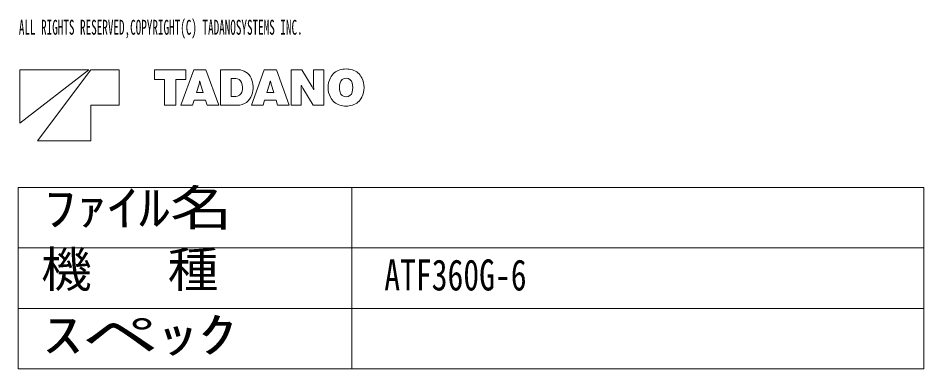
# Model space of a CAD drawing. Units: millimetres, scale not verified. Extents: x -36361 to 48673, y -35016 to 17312.
# Drawn here: x 17997 to 32997, y -30160 to -24359 of the extents above; entities that cross this region are included whole.
import ezdxf
from ezdxf.enums import TextEntityAlignment as Align

# ---------------------------------------------------------------- set-up
doc = ezdxf.new("R2010")
doc.units = ezdxf.units.MM
doc.header["$LTSCALE"] = 200
doc.layers.add('0-1_LY_1', color=7, linetype='Continuous', lineweight=18)
doc.styles.add('ＭＳ ゴシック', font='')
doc.styles.get('ＭＳ ゴシック').set_extended_font_data('MS Gothic')

msp = doc.modelspace()

# ---------------------------------------------------------------- linework, layer by layer
at = {"layer": '0-1_LY_1'}
for p, q in [((18023.7, -25213.2), (19170.3, -25213.2)), ((18023.7, -26095.2), (19170.3, -25213.2)), ((18023.7, -25213.2), (18023.7, -26095.2)), ((18317.7, -26389.2), (19199.7, -25213.2)), ((19199.7, -25213.2), (19670.1, -25213.2)), ((19670.1, -25213.2), (19670.1, -25801.2)), ((20258.1, -25213.2), (20772.2, -25213.2)), ((20258.1, -25213.2), (20258.1, -25372.8)), ((20905.3, -25213.2), (20692.5, -25801.2)), ((20772.2, -25213.2), (20772.2, -25372.8)), ((20905.3, -25213.2), (21106.2, -25213.2)), ((21106.2, -25213.2), (21319, -25801.2)), ((21350, -25213.2), (21643.8, -25213.2)), ((21350, -25213.2), (21350, -25801.2)), ((21861.2, -25801.2), (22074, -25213.2)), ((22074, -25213.2), (22274.8, -25213.2)), ((22274.8, -25213.2), (22487.7, -25801.2)), ((22518.6, -25213.2), (22693, -25213.2)), ((22518.6, -25213.2), (22518.6, -25801.2)), ((22693, -25213.2), (22866.2, -25495)), ((22890.9, -25213.2), (22890.9, -25493.9)), ((20258.1, -25372.8), (20422.2, -25372.8)), ((20422.2, -25372.8), (20422.2, -25801.2)), ((20608.3, -25372.8), (20772.2, -25372.8)), ((20608.3, -25372.8), (20608.3, -25801.2)), ((21003.7, -25402.3), (21007.8, -25402.3)), ((21018.2, -25448.9), (21062.1, -25591.4)), ((21524.3, -25358), (21600.9, -25358)), ((21524.3, -25358), (21524.3, -25653.5)), ((22161.9, -25448.9), (22118, -25591.4)), ((22172.4, -25402.3), (22176.3, -25402.3)), ((22186.9, -25448.9), (22230.9, -25591.4)), ((22684.4, -25476.2), (22687.7, -25476.2)), ((22118, -25591.4), (22230.9, -25591.4)), ((22687.2, -25520.4), (22687.2, -25801.2)), ((22890.3, -25538.3), (22893.6, -25538.3)), ((20911, -25715.5), (20884.5, -25801.2)), ((20911, -25715.5), (21100.5, -25715.5)), ((21100.5, -25715.5), (21126.8, -25801.2)), ((21524.3, -25653.5), (21600.1, -25653.5)), ((22079.6, -25715.5), (22053.3, -25801.2)), ((22079.6, -25715.5), (22269.2, -25715.5)), ((19199.7, -25801.2), (19199.7, -26389.2)), ((19199.7, -25801.2), (19670.1, -25801.2)), ((20422.2, -25801.2), (20608.3, -25801.2)), ((20692.5, -25801.2), (20884.5, -25801.2)), ((21126.8, -25801.2), (21319, -25801.2)), ((21350, -25801.2), (21629.7, -25801.2)), ((21861.2, -25801.2), (22053.3, -25801.2)), ((22518.6, -25801.2), (22687.2, -25801.2)), ((18317.7, -26389.2), (19199.7, -26389.2)), ((17997.2, -27159.5), (32997.2, -27159.5)), ((23524, -27159.5), (23524, -30159.5)), ((32997.2, -27159.5), (32997.2, -30159.5)), ((17997.2, -28159.5), (32997.2, -28159.5)), ((17997.2, -29159.5), (32997.2, -29159.5))]:
    msp.add_line(p, q, dxfattribs=at)
for points in [[(22890.9, -25213.2), (23059.4, -25213.2), (23059.4, -25801.2)], [(20993.2, -25448.9), (20949.2, -25591.4), (21062.1, -25591.4)], [(22711.8, -25519.4), (22885.1, -25801.2), (23059.4, -25801.2)], [(22269.2, -25715.5), (22295.5, -25801.2), (22487.7, -25801.2)], [(17997.2, -27159.5), (17997.2, -30159.5), (32997.2, -30159.5)]]:
    msp.add_lwpolyline(points, dxfattribs=at)
for centre, radius, start, end in [((23428.8, -25554.5), 354.6, 72.7367, 107.323), ((21643.8, -25443.7), 230.5, 23.9328, 90), ((23484.9, -25507.2), 354.6, 152.861, 207.131), ((23400.7, -25464.2), 260, 107.346, 153.043), ((23456.8, -25464.2), 260, 27.0618, 72.7366), ((23372.6, -25507.2), 354.6, 332.938, 27.062), ((20698.4, -25358), 308.5, 342.867, 351.73902), ((21313, -25358), 308.5, 188.261, 197.133), ((21600.9, -25461.5), 103.4, 22.2133, 90), ((21488.8, -25507.2), 224.6, 340.276, 22.213), ((21500.7, -25507.2), 387.1, 341.626, 23.9327), ((21867.1, -25358), 308.5, 342.867, 351.73902), ((22481.7, -25358), 308.5, 188.261, 197.133), ((22308.8, -25520.4), 378.2, 0, 6.7299), ((23210.1, -25213.2), 584.9, 206.723, 211.578), ((22368, -25801.2), 584.9, 26.7228, 31.5781), ((23269.3, -25493.9), 378.2, 180, 186.73), ((23616.4, -25507.2), 298.4, 165.132, 194.869), ((23428.8, -25458), 104.5, 14.6894, 164.799), ((23241.1, -25507.2), 298.4, 345.311, 14.6886), ((21600.1, -25547.1), 106.4, 270, 340.276), ((21629.7, -25550), 251.2, 270, 341.626), ((23428.8, -25556.3), 104.5, 195.203, 345.311), ((23400.7, -25550.3), 260, 206.967, 252.685), ((23428.8, -25460), 354.6, 252.699, 287.263), ((23456.8, -25550.3), 260, 287.263, 332.938)]:
    msp.add_arc(centre, radius, start, end, dxfattribs=at)

# ---------------------------------------------------------------- texts
at = {"layer": '0-1_LY_1', "style": 'ＭＳ ゴシック'}
for s, height, width, p in [('ALL RIGHTS RESERVED,COPYRIGHT(C) TADANOSYSTEMS INC.', 246.3, 0.55, (18009.2, -24707.5)), ('ﾌｧｲﾙ名', 586.5, 1.3, (18432.8, -27966.2)), ('機   種', 586.5, 1.05, (18376.8, -28983.8)), ('ATF360G-6', 513.2, 0.75, (24061.2, -29016.9)), ('ｽペｯｸ', 586.5, 1.6, (18412.9, -30070.9))]:
    msp.add_text(s, height=height, dxfattribs=dict(at, width=width)).set_placement(p, align=Align.BOTTOM_LEFT)

doc.saveas('drawing.dxf')
